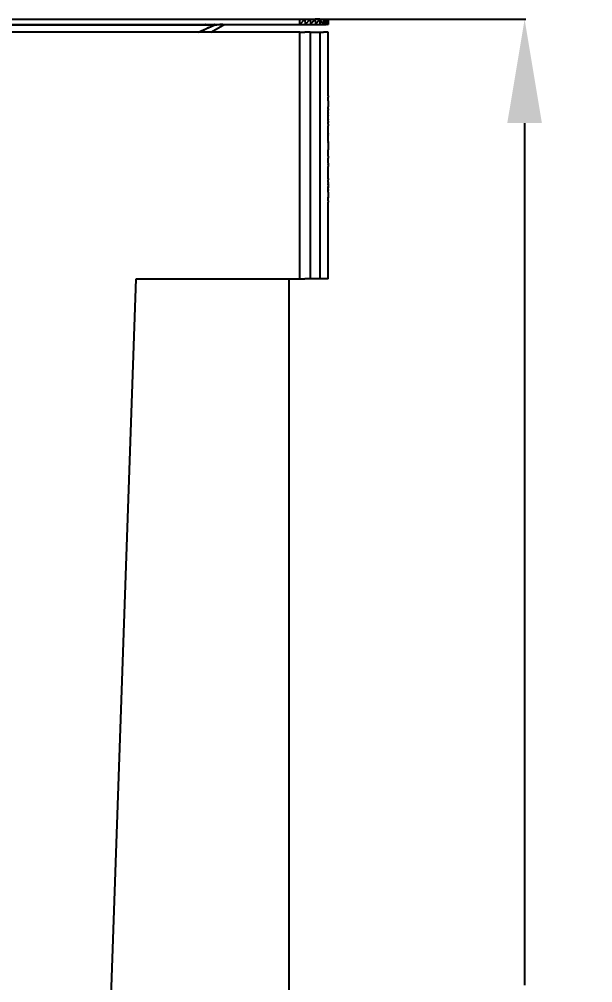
# Model space of a CAD drawing. Header units: millimetres. Extents: x 153 to 4750, y 92 to 3343.
# Drawn here: x 2793.8 to 3014.8, y 1547.3 to 1918.6 of the extents above; entities that cross this region are included whole.
import ezdxf

# ---------------------------------------------------------------- set-up
doc = ezdxf.new("R2010")
doc.units = ezdxf.units.MM
doc.header["$PDSIZE"] = -1
doc.layers.add('DIMS', color=1, linetype='Continuous')
doc.styles.get("Standard").update_dxf_attribs({"font": 'Gothic.ttf'})
doc.dimstyles.new('ISO-25', dxfattribs={"dimtxt": 2.5, "dimasz": 2.5, "dimexe": 1.25, "dimexo": 0.625, "dimtad": 1, "dimtxsty": 'Standard', "dimcen": 2.5, "dimadec": 0, "dimazin": 0, "dimtfac": 1, "dimtmove": 0, "dimatfit": 3, "dimfxl": 1, "dimarcsym": 0})

# ---------------------------------------------------------------- blocks, each defined once
blk = doc.blocks.new('*D13')
at = {"layer": 'Defpoints', "color": 0, "transparency": 16777216}
for p in [(2912.11, 1918.62), (2892.88, 1073.62), (2988.55, 1073.62)]:
    blk.add_point(p, dxfattribs=at)
at = {"layer": 'DIMS', "color": 0, "lineweight": -2, "transparency": 16777216}
for p, q in [((2912.61, 1918.62), (2989.05, 1918.62)), ((2988.55, 1878.62), (2988.55, 1546.34)), ((2988.55, 1113.62), (2988.55, 1446.07)), ((2893.38, 1073.62), (2989.05, 1073.62))]:
    blk.add_line(p, q, dxfattribs=at)
at = {"layer": 'DIMS', "color": 0, "transparency": 16777216}
for points in [[(2981.88, 1878.62), (2995.22, 1878.62), (2988.55, 1918.62)], [(2981.88, 1113.62), (2995.22, 1113.62), (2988.55, 1073.62)]]:
    blk.add_solid(points, dxfattribs=at)
at = {"layer": 'DIMS', "color": 0, "transparency": 16777216, "insert": (2988.55, 1496.21), "char_height": 40, "attachment_point": 5, "rotation": 90}
blk.add_mtext('845', dxfattribs=at)

msp = doc.modelspace()

# ---------------------------------------------------------------- linework, layer by layer
for p, q in [((2583.88, 1918.62), (2901.88, 1918.62)), ((2747.34, 1916.55), (2865.56, 1916.6)), ((2747.34, 1916.55), (2865.46, 1916.55)), ((2747.58, 1916.48), (2865.29, 1916.48)), ((2865.07, 1916.37), (2747.81, 1916.37)), ((2865.29, 1916.48), (2865.07, 1916.37)), ((2868.88, 1916.37), (2865.07, 1916.37)), ((2865.46, 1916.55), (2865.29, 1916.48)), ((2865.29, 1916.48), (2868.88, 1916.48)), ((2865.56, 1916.6), (2865.46, 1916.55)), ((2865.46, 1916.55), (2868.88, 1916.55)), ((2865.6, 1916.62), (2865.56, 1916.6)), ((2865.6, 1916.62), (2868.88, 1916.62)), ((2866.93, 1915.49), (2868.88, 1916.37)), ((2867.69, 1913.62), (2872.46, 1916.37)), ((2868.88, 1916.55), (2868.88, 1916.62)), ((2868.88, 1916.62), (2869.02, 1916.62)), ((2868.88, 1916.48), (2868.88, 1916.55)), ((2868.88, 1916.55), (2868.98, 1916.55)), ((2870, 1916.48), (2868.88, 1916.37)), ((2868.94, 1916.48), (2868.88, 1916.37)), ((2868.88, 1916.37), (2868.88, 1916.48)), ((2868.88, 1916.48), (2868.94, 1916.48)), ((2868.98, 1916.55), (2868.94, 1916.48)), ((2868.94, 1916.48), (2870, 1916.48)), ((2869.02, 1916.62), (2868.98, 1916.55)), ((2868.98, 1916.55), (2870, 1916.55)), ((2869.02, 1916.62), (2870, 1916.62)), ((2870, 1916.55), (2870, 1916.62)), ((2870, 1916.62), (2870.08, 1916.62)), ((2871.12, 1916.55), (2870, 1916.48)), ((2870, 1916.48), (2870.04, 1916.55)), ((2870, 1916.48), (2870, 1916.55)), ((2870, 1916.55), (2870.04, 1916.55)), ((2870.04, 1916.55), (2870.08, 1916.62)), ((2870.04, 1916.55), (2871.12, 1916.55)), ((2870.08, 1916.62), (2871.12, 1916.62)), ((2871.12, 1916.55), (2871.16, 1916.62)), ((2871.12, 1916.55), (2871.12, 1916.62)), ((2871.12, 1916.62), (2871.16, 1916.62)), ((2872.24, 1916.6), (2871.12, 1916.55)), ((2871.16, 1916.62), (2872.24, 1916.6)), ((2872.32, 1916.62), (2872.24, 1916.6)), ((2872.32, 1916.62), (2872.46, 1916.37)), ((2872.32, 1916.62), (2872.4, 1916.62)), ((2872.4, 1916.62), (2872.46, 1916.37)), ((2872.4, 1916.62), (2872.57, 1916.62)), ((2872.46, 1916.37), (2872.67, 1916.48)), ((2872.67, 1916.48), (2872.57, 1916.62)), ((2872.57, 1916.62), (2872.62, 1916.62)), ((2872.62, 1916.62), (2872.67, 1916.48)), ((2872.62, 1916.62), (2872.65, 1916.62)), ((2872.67, 1916.48), (2872.65, 1916.62)), ((2872.65, 1916.62), (2872.88, 1916.62)), ((2872.67, 1916.48), (2872.9, 1916.55)), ((2872.88, 1916.62), (2872.9, 1916.55)), ((2872.88, 1916.62), (2873.13, 1916.6)), ((2872.9, 1916.55), (2873.13, 1916.6)), ((2873.13, 1916.6), (2873.36, 1916.62)), ((2873.36, 1916.62), (2901.88, 1916.62)), ((2901.88, 1918.62), (2903.88, 1918.62)), ((2901.88, 1916.62), (2901.88, 1918.62)), ((2901.88, 1916.62), (2903.88, 1918.62)), ((2901.88, 1916.62), (2904.01, 1916.62)), ((2903.88, 1918.62), (2904.01, 1916.62)), ((2903.88, 1918.62), (2905.93, 1918.62)), ((2905.93, 1918.62), (2904.01, 1916.62)), ((2904.01, 1916.62), (2906.09, 1916.62)), ((2905.93, 1918.62), (2906.09, 1916.62)), ((2905.93, 1918.62), (2907.9, 1918.62)), ((2907.9, 1918.62), (2906.09, 1916.62)), ((2906.09, 1916.62), (2908.01, 1916.62)), ((2907.9, 1918.62), (2908.01, 1916.62)), ((2909.66, 1918.62), (2907.9, 1918.62)), ((2909.66, 1918.62), (2908.01, 1916.62)), ((2908.01, 1916.62), (2909.66, 1916.62)), ((2909.66, 1918.62), (2911.02, 1916.62)), ((2909.66, 1918.62), (2909.66, 1916.62)), ((2909.66, 1918.62), (2911.09, 1918.62)), ((2909.66, 1916.62), (2911.02, 1916.62)), ((2911.09, 1918.62), (2911.02, 1916.62)), ((2911.02, 1916.62), (2912.04, 1916.62)), ((2911.09, 1918.62), (2912.04, 1916.62)), ((2911.09, 1918.62), (2912.11, 1918.62)), ((2912.11, 1918.62), (2912.04, 1916.62)), ((2912.67, 1916.62), (2912.04, 1916.62)), ((2912.11, 1918.62), (2912.7, 1918.62)), ((2912.11, 1918.62), (2912.67, 1916.62)), ((2912.88, 1918.62), (2912.67, 1916.62)), ((2912.7, 1918.62), (2912.67, 1916.62)), ((2912.67, 1916.62), (2912.88, 1916.62)), ((2912.7, 1918.62), (2912.88, 1918.62)), ((2912.88, 1918.62), (2912.88, 1916.62)), ((2862.8, 1913.62), (2748.88, 1913.62)), ((2862.8, 1913.62), (2866.93, 1915.49)), ((2863.69, 1913.62), (2862.8, 1913.62)), ((2866.93, 1915.49), (2863.69, 1913.62)), ((2867.69, 1913.62), (2863.69, 1913.62)), ((2901.88, 1913.62), (2867.69, 1913.62)), ((2901.88, 1818.62), (2901.88, 1913.62)), ((2901.88, 1913.62), (2903.88, 1913.62)), ((2905.93, 1913.62), (2903.88, 1913.62)), ((2905.93, 1913.62), (2905.93, 1818.62)), ((2905.93, 1913.62), (2907.9, 1913.62)), ((2907.9, 1913.62), (2909.66, 1913.62)), ((2909.66, 1913.62), (2909.66, 1818.62)), ((2909.66, 1913.62), (2911.09, 1913.62)), ((2912.11, 1913.62), (2911.09, 1913.62)), ((2912.7, 1913.62), (2912.11, 1913.62)), ((2912.88, 1913.62), (2912.7, 1913.62)), ((2912.88, 1889.18), (2912.88, 1913.62)), ((2912.88, 1889.15), (2912.88, 1889.18)), ((2912.88, 1889.12), (2912.88, 1889.18)), ((2912.88, 1889.12), (2912.88, 1889.15)), ((2912.88, 1889.08), (2912.88, 1889.15)), ((2912.88, 1889.08), (2912.88, 1889.12)), ((2912.88, 1889.08), (2912.88, 1888.61)), ((2912.88, 1888.58), (2912.88, 1888.61)), ((2912.88, 1888.55), (2912.88, 1888.61)), ((2912.88, 1888.55), (2912.88, 1888.58)), ((2912.88, 1888.52), (2912.88, 1888.58)), ((2912.88, 1888.52), (2912.88, 1888.55)), ((2912.88, 1888.48), (2912.88, 1888.55)), ((2912.88, 1888.48), (2912.88, 1888.52)), ((2912.88, 1888.46), (2912.88, 1888.52)), ((2912.88, 1888.46), (2912.88, 1888.48)), ((2912.88, 1888.4), (2912.88, 1888.46)), ((2912.88, 1888.36), (2912.88, 1888.4)), ((2912.88, 1888.33), (2912.88, 1888.4)), ((2912.88, 1888.33), (2912.88, 1888.36)), ((2912.88, 1888.29), (2912.88, 1888.36)), ((2912.88, 1888.29), (2912.88, 1888.33)), ((2912.88, 1887.75), (2912.88, 1888.29)), ((2912.88, 1887.71), (2912.88, 1887.75)), ((2912.88, 1887.68), (2912.88, 1887.75)), ((2912.88, 1887.68), (2912.88, 1887.71)), ((2912.88, 1887.65), (2912.88, 1887.71)), ((2912.88, 1887.65), (2912.88, 1887.68)), ((2912.88, 1887.62), (2912.88, 1887.68)), ((2912.88, 1887.62), (2912.88, 1887.65)), ((2912.88, 1887.52), (2912.88, 1887.62)), ((2912.88, 1887.49), (2912.88, 1887.52)), ((2912.88, 1887.45), (2912.88, 1887.52)), ((2912.88, 1887.45), (2912.88, 1887.49)), ((2912.88, 1887.42), (2912.88, 1887.49)), ((2912.88, 1887.42), (2912.88, 1887.45)), ((2912.88, 1887.38), (2912.88, 1887.45)), ((2912.88, 1887.38), (2912.88, 1887.42)), ((2912.88, 1887.34), (2912.88, 1887.42)), ((2912.88, 1887.34), (2912.88, 1887.38)), ((2912.88, 1887.31), (2912.88, 1887.38)), ((2912.88, 1887.31), (2912.88, 1887.34)), ((2912.88, 1887.27), (2912.88, 1887.31)), ((2912.88, 1887.23), (2912.88, 1887.31)), ((2912.88, 1887.23), (2912.88, 1887.27)), ((2912.88, 1887.19), (2912.88, 1887.27)), ((2912.88, 1887.19), (2912.88, 1887.23)), ((2912.88, 1887.19), (2912.88, 1884.92)), ((2912.88, 1884.86), (2912.88, 1884.92)), ((2912.88, 1884.89), (2912.88, 1884.92)), ((2912.88, 1884.83), (2912.88, 1884.89)), ((2912.88, 1884.86), (2912.88, 1884.89)), ((2912.88, 1884.8), (2912.88, 1884.86)), ((2912.88, 1884.83), (2912.88, 1884.86)), ((2912.88, 1884.8), (2912.88, 1884.83)), ((2912.88, 1884.13), (2912.88, 1884.8)), ((2912.88, 1884.07), (2912.88, 1884.13)), ((2912.88, 1884.09), (2912.88, 1884.13)), ((2912.88, 1884.07), (2912.88, 1884.09)), ((2912.88, 1884.04), (2912.88, 1884.09)), ((2912.88, 1884), (2912.88, 1884.07)), ((2912.88, 1884.04), (2912.88, 1884.07)), ((2912.88, 1884), (2912.88, 1884.04)), ((2912.88, 1884.04), (2912.88, 1883.94)), ((2912.88, 1883.94), (2912.88, 1884)), ((2912.88, 1883.94), (2912.88, 1883.75)), ((2912.88, 1883.68), (2912.88, 1883.75)), ((2912.88, 1883.75), (2912.88, 1883.64)), ((2912.88, 1883.62), (2912.88, 1883.68)), ((2912.88, 1883.64), (2912.88, 1883.68)), ((2912.88, 1883.62), (2912.88, 1883.64)), ((2912.88, 1883.59), (2912.88, 1883.64)), ((2912.88, 1883.55), (2912.88, 1883.62)), ((2912.88, 1883.59), (2912.88, 1883.62)), ((2912.88, 1883.55), (2912.88, 1883.59)), ((2912.88, 1883.52), (2912.88, 1883.59)), ((2912.88, 1883.48), (2912.88, 1883.55)), ((2912.88, 1883.52), (2912.88, 1883.55)), ((2912.88, 1883.48), (2912.88, 1883.52)), ((2912.88, 1883.45), (2912.88, 1883.52)), ((2912.88, 1883.42), (2912.88, 1883.48)), ((2912.88, 1883.45), (2912.88, 1883.48)), ((2912.88, 1883.42), (2912.88, 1883.45)), ((2912.88, 1883.35), (2912.88, 1883.42)), ((2912.88, 1883.28), (2912.88, 1883.35)), ((2912.88, 1883.31), (2912.88, 1883.35)), ((2912.88, 1883.28), (2912.88, 1883.31)), ((2912.88, 1883.25), (2912.88, 1883.31)), ((2912.88, 1883.22), (2912.88, 1883.28)), ((2912.88, 1883.25), (2912.88, 1883.28)), ((2912.88, 1883.22), (2912.88, 1883.25)), ((2912.88, 1882.87), (2912.88, 1883.22)), ((2912.88, 1882.8), (2912.88, 1882.87)), ((2912.88, 1882.84), (2912.88, 1882.87)), ((2912.88, 1882.8), (2912.88, 1882.84)), ((2912.88, 1882.76), (2912.88, 1882.84)), ((2912.88, 1882.73), (2912.88, 1882.8)), ((2912.88, 1882.76), (2912.88, 1882.8)), ((2912.88, 1882.73), (2912.88, 1882.76)), ((2912.88, 1882.7), (2912.88, 1882.76)), ((2912.88, 1882.66), (2912.88, 1882.73)), ((2912.88, 1882.7), (2912.88, 1882.73)), ((2912.88, 1882.66), (2912.88, 1882.7)), ((2912.88, 1882.64), (2912.88, 1882.7)), ((2912.88, 1882.59), (2912.88, 1882.66)), ((2912.88, 1882.64), (2912.88, 1882.66)), ((2912.88, 1882.59), (2912.88, 1882.64)), ((2912.88, 1882.59), (2912.88, 1882.45)), ((2912.88, 1882.38), (2912.88, 1882.45)), ((2912.88, 1882.41), (2912.88, 1882.45)), ((2912.88, 1882.38), (2912.88, 1882.41)), ((2912.88, 1882.34), (2912.88, 1882.41)), ((2912.88, 1882.31), (2912.88, 1882.38)), ((2912.88, 1882.34), (2912.88, 1882.38)), ((2912.88, 1882.31), (2912.88, 1882.34)), ((2912.88, 1882.27), (2912.88, 1882.34)), ((2912.88, 1882.24), (2912.88, 1882.31)), ((2912.88, 1882.27), (2912.88, 1882.31)), ((2912.88, 1882.21), (2912.88, 1882.27)), ((2912.88, 1882.24), (2912.88, 1882.27)), ((2912.88, 1882.17), (2912.88, 1882.24)), ((2912.88, 1882.21), (2912.88, 1882.24)), ((2912.88, 1882.17), (2912.88, 1882.21)), ((2912.88, 1882.09), (2912.88, 1882.17)), ((2912.88, 1882.02), (2912.88, 1882.09)), ((2912.88, 1882.06), (2912.88, 1882.09)), ((2912.88, 1882.02), (2912.88, 1882.06)), ((2912.88, 1881.98), (2912.88, 1882.06)), ((2912.88, 1881.95), (2912.88, 1882.02)), ((2912.88, 1881.98), (2912.88, 1882.02)), ((2912.88, 1881.95), (2912.88, 1881.98)), ((2912.88, 1881.88), (2912.88, 1881.95)), ((2912.88, 1881.91), (2912.88, 1881.95)), ((2912.88, 1881.88), (2912.88, 1881.91)), ((2912.88, 1881.85), (2912.88, 1881.91)), ((2912.88, 1881.8), (2912.88, 1881.88)), ((2912.88, 1881.85), (2912.88, 1881.88)), ((2912.88, 1881.8), (2912.88, 1881.85)), ((2912.88, 1881.73), (2912.88, 1881.8)), ((2912.88, 1881.65), (2912.88, 1881.73)), ((2912.88, 1881.68), (2912.88, 1881.73)), ((2912.88, 1881.65), (2912.88, 1881.68)), ((2912.88, 1881.68), (2912.88, 1881.58)), ((2912.88, 1881.58), (2912.88, 1881.65)), ((2912.88, 1881.09), (2912.88, 1881.58)), ((2912.88, 1881.04), (2912.88, 1881.09)), ((2912.88, 1881.02), (2912.88, 1881.09)), ((2912.88, 1880.97), (2912.88, 1881.04)), ((2912.88, 1881.02), (2912.88, 1881.04)), ((2912.88, 1880.97), (2912.88, 1881.02)), ((2912.88, 1880.94), (2912.88, 1881.02)), ((2912.88, 1880.94), (2912.88, 1880.97)), ((2912.88, 1880.58), (2912.88, 1880.94)), ((2912.88, 1880.54), (2912.88, 1880.58)), ((2912.88, 1880.51), (2912.88, 1880.58)), ((2912.88, 1880.51), (2912.88, 1880.54)), ((2912.88, 1880.47), (2912.88, 1880.54)), ((2912.88, 1880.47), (2912.88, 1880.51)), ((2912.88, 1880.43), (2912.88, 1880.47)), ((2912.88, 1880.4), (2912.88, 1880.47)), ((2912.88, 1880.4), (2912.88, 1880.43)), ((2912.88, 1880.35), (2912.88, 1880.43)), ((2912.88, 1880.35), (2912.88, 1880.4)), ((2912.88, 1880.32), (2912.88, 1880.35)), ((2912.88, 1880.29), (2912.88, 1880.35)), ((2912.88, 1880.29), (2912.88, 1880.32)), ((2912.88, 1880.25), (2912.88, 1880.32)), ((2912.88, 1880.25), (2912.88, 1880.29)), ((2912.88, 1880.14), (2912.88, 1880.25)), ((2912.88, 1880.11), (2912.88, 1880.14)), ((2912.88, 1880.06), (2912.88, 1880.14)), ((2912.88, 1880.03), (2912.88, 1880.11)), ((2912.88, 1880.06), (2912.88, 1880.11)), ((2912.88, 1880.03), (2912.88, 1880.06)), ((2912.88, 1880), (2912.88, 1880.06)), ((2912.88, 1880), (2912.88, 1880.03)), ((2912.88, 1880), (2912.88, 1879.9)), ((2912.88, 1879.9), (2912.88, 1879.82)), ((2912.88, 1879.78), (2912.88, 1879.9)), ((2912.88, 1879.78), (2912.88, 1879.82)), ((2912.88, 1879.74), (2912.88, 1879.82)), ((2912.88, 1879.71), (2912.88, 1879.78)), ((2912.88, 1879.74), (2912.88, 1879.78)), ((2912.88, 1879.71), (2912.88, 1879.74)), ((2912.88, 1879.67), (2912.88, 1879.74)), ((2912.88, 1879.67), (2912.88, 1879.71)), ((2912.88, 1879.61), (2912.88, 1879.67)), ((2912.88, 1879.55), (2912.88, 1879.61)), ((2912.88, 1879.58), (2912.88, 1879.61)), ((2912.88, 1879.55), (2912.88, 1879.58)), ((2912.88, 1879.45), (2912.88, 1879.58)), ((2912.88, 1879.49), (2912.88, 1879.55)), ((2912.88, 1879.45), (2912.88, 1879.49)), ((2912.88, 1879.42), (2912.88, 1879.49)), ((2912.88, 1879.39), (2912.88, 1879.45)), ((2912.88, 1879.42), (2912.88, 1879.45)), ((2912.88, 1879.39), (2912.88, 1879.42)), ((2912.88, 1879.39), (2912.88, 1879.06)), ((2912.88, 1879), (2912.88, 1879.06)), ((2912.88, 1879.03), (2912.88, 1879.06)), ((2912.88, 1879), (2912.88, 1879.03)), ((2912.88, 1878.96), (2912.88, 1879.03)), ((2912.88, 1878.96), (2912.88, 1879)), ((2912.88, 1878.94), (2912.88, 1879)), ((2912.88, 1878.89), (2912.88, 1878.96)), ((2912.88, 1878.94), (2912.88, 1878.96)), ((2912.88, 1878.89), (2912.88, 1878.94)), ((2912.88, 1878.83), (2912.88, 1878.89)), ((2912.88, 1878.86), (2912.88, 1878.89)), ((2912.88, 1878.83), (2912.88, 1878.86)), ((2912.88, 1878.73), (2912.88, 1878.86)), ((2912.88, 1878.83), (2912.88, 1878.73)), ((2912.88, 1878.39), (2912.88, 1878.73)), ((2912.88, 1878.36), (2912.88, 1878.39)), ((2912.88, 1878.32), (2912.88, 1878.39)), ((2912.88, 1878.32), (2912.88, 1878.36)), ((2912.88, 1878.36), (2912.88, 1878.26)), ((2912.88, 1878.26), (2912.88, 1878.32)), ((2912.88, 1878.22), (2912.88, 1878.26)), ((2912.88, 1878.2), (2912.88, 1878.26)), ((2912.88, 1878.16), (2912.88, 1878.22)), ((2912.88, 1878.2), (2912.88, 1878.22)), ((2912.88, 1878.16), (2912.88, 1878.2)), ((2912.88, 1878.16), (2912.88, 1877.61)), ((2912.88, 1877.54), (2912.88, 1877.61)), ((2912.88, 1877.58), (2912.88, 1877.61)), ((2912.88, 1877.54), (2912.88, 1877.58)), ((2912.88, 1877.5), (2912.88, 1877.58)), ((2912.88, 1877.5), (2912.88, 1877.54)), ((2912.88, 1877.22), (2912.88, 1877.5)), ((2912.88, 1877.19), (2912.88, 1877.22)), ((2912.88, 1877.16), (2912.88, 1877.22)), ((2912.88, 1877.16), (2912.88, 1877.19)), ((2912.88, 1877.13), (2912.88, 1877.19)), ((2912.88, 1877.09), (2912.88, 1877.16)), ((2912.88, 1877.13), (2912.88, 1877.16)), ((2912.88, 1877.09), (2912.88, 1877.13)), ((2912.88, 1877.02), (2912.88, 1877.13)), ((2912.88, 1877.02), (2912.88, 1877.09)), ((2912.88, 1876.95), (2912.88, 1877.02)), ((2912.88, 1876.99), (2912.88, 1877.02)), ((2912.88, 1876.95), (2912.88, 1876.99)), ((2912.88, 1876.89), (2912.88, 1876.99)), ((2912.88, 1876.89), (2912.88, 1876.95)), ((2912.88, 1876.7), (2912.88, 1876.89)), ((2912.88, 1876.64), (2912.88, 1876.7)), ((2912.88, 1876.67), (2912.88, 1876.7)), ((2912.88, 1876.6), (2912.88, 1876.67)), ((2912.88, 1876.64), (2912.88, 1876.67)), ((2912.88, 1876.6), (2912.88, 1876.64)), ((2912.88, 1876.56), (2912.88, 1876.6)), ((2912.88, 1876.49), (2912.88, 1876.56)), ((2912.88, 1876.47), (2912.88, 1876.56)), ((2912.88, 1876.43), (2912.88, 1876.49)), ((2912.88, 1876.47), (2912.88, 1876.49)), ((2912.88, 1876.43), (2912.88, 1876.47)), ((2912.88, 1875.49), (2912.88, 1876.43)), ((2912.88, 1875.42), (2912.88, 1875.49)), ((2912.88, 1875.39), (2912.88, 1875.49)), ((2912.88, 1875.39), (2912.88, 1875.42)), ((2912.88, 1875.29), (2912.88, 1875.42)), ((2912.88, 1875.31), (2912.88, 1875.39)), ((2912.88, 1875.24), (2912.88, 1875.31)), ((2912.88, 1875.29), (2912.88, 1875.31)), ((2912.88, 1875.24), (2912.88, 1875.29)), ((2912.88, 1875.17), (2912.88, 1875.24)), ((2912.88, 1875.09), (2912.88, 1875.17)), ((2912.88, 1875.12), (2912.88, 1875.17)), ((2912.88, 1875.06), (2912.88, 1875.12)), ((2912.88, 1875.09), (2912.88, 1875.12)), ((2912.88, 1875.02), (2912.88, 1875.09)), ((2912.88, 1875.06), (2912.88, 1875.09)), ((2912.88, 1875.02), (2912.88, 1875.06)), ((2912.88, 1874.95), (2912.88, 1875.02)), ((2912.88, 1874.88), (2912.88, 1874.95)), ((2912.88, 1874.91), (2912.88, 1874.95)), ((2912.88, 1874.88), (2912.88, 1874.91)), ((2912.88, 1874.85), (2912.88, 1874.91)), ((2912.88, 1874.81), (2912.88, 1874.88)), ((2912.88, 1874.85), (2912.88, 1874.88)), ((2912.88, 1874.81), (2912.88, 1874.85)), ((2912.88, 1874.74), (2912.88, 1874.81)), ((2912.88, 1874.78), (2912.88, 1874.81)), ((2912.88, 1874.74), (2912.88, 1874.78)), ((2912.88, 1874.71), (2912.88, 1874.78)), ((2912.88, 1874.67), (2912.88, 1874.74)), ((2912.88, 1874.71), (2912.88, 1874.74)), ((2912.88, 1874.67), (2912.88, 1874.71)), ((2912.88, 1874.71), (2912.88, 1874.6)), ((2912.88, 1874.6), (2912.88, 1874.67)), ((2912.88, 1874.15), (2912.88, 1874.6)), ((2912.88, 1874.09), (2912.88, 1874.15)), ((2912.88, 1874.12), (2912.88, 1874.15)), ((2912.88, 1874.09), (2912.88, 1874.12)), ((2912.88, 1874.06), (2912.88, 1874.12)), ((2912.88, 1874.03), (2912.88, 1874.09)), ((2912.88, 1874.03), (2912.88, 1874.06)), ((2912.88, 1874.06), (2912.88, 1873.96)), ((2912.88, 1873.96), (2912.88, 1874.03)), ((2912.88, 1873.91), (2912.88, 1873.96)), ((2912.88, 1873.85), (2912.88, 1873.91)), ((2912.88, 1873.88), (2912.88, 1873.91)), ((2912.88, 1873.82), (2912.88, 1873.88)), ((2912.88, 1873.85), (2912.88, 1873.88)), ((2912.88, 1873.79), (2912.88, 1873.85)), ((2912.88, 1873.82), (2912.88, 1873.85)), ((2912.88, 1873.79), (2912.88, 1873.82)), ((2912.88, 1873.29), (2912.88, 1873.79)), ((2912.88, 1873.22), (2912.88, 1873.29)), ((2912.88, 1873.25), (2912.88, 1873.29)), ((2912.88, 1873.18), (2912.88, 1873.25)), ((2912.88, 1873.22), (2912.88, 1873.25)), ((2912.88, 1873.18), (2912.88, 1873.22)), ((2912.88, 1871.73), (2912.88, 1873.18)), ((2912.88, 1871.7), (2912.88, 1871.73)), ((2912.88, 1871.66), (2912.88, 1871.73)), ((2912.88, 1871.66), (2912.88, 1871.7)), ((2912.88, 1871.63), (2912.88, 1871.7)), ((2912.88, 1871.63), (2912.88, 1871.66)), ((2912.88, 1871.59), (2912.88, 1871.66)), ((2912.88, 1871.59), (2912.88, 1871.63)), ((2912.88, 1871.56), (2912.88, 1871.59)), ((2912.88, 1871.53), (2912.88, 1871.59)), ((2912.88, 1871.53), (2912.88, 1871.56)), ((2912.88, 1871.49), (2912.88, 1871.56)), ((2912.88, 1871.49), (2912.88, 1871.53)), ((2912.88, 1871.49), (2912.88, 1871.31)), ((2912.88, 1871.28), (2912.88, 1871.31)), ((2912.88, 1871.25), (2912.88, 1871.31)), ((2912.88, 1871.25), (2912.88, 1871.28)), ((2912.88, 1871.22), (2912.88, 1871.28)), ((2912.88, 1871.22), (2912.88, 1871.25)), ((2912.88, 1871.17), (2912.88, 1871.22)), ((2912.88, 1871.14), (2912.88, 1871.17)), ((2912.88, 1871.11), (2912.88, 1871.17)), ((2912.88, 1871.11), (2912.88, 1871.14)), ((2912.88, 1871.09), (2912.88, 1871.14)), ((2912.88, 1871.09), (2912.88, 1871.11)), ((2912.88, 1871.09), (2912.88, 1870.89)), ((2912.88, 1870.86), (2912.88, 1870.89)), ((2912.88, 1870.84), (2912.88, 1870.89)), ((2912.88, 1870.84), (2912.88, 1870.86)), ((2912.88, 1870.81), (2912.88, 1870.86)), ((2912.88, 1870.81), (2912.88, 1870.84)), ((2912.88, 1870.81), (2912.88, 1868.27)), ((2912.88, 1868.23), (2912.88, 1868.27)), ((2912.88, 1868.19), (2912.88, 1868.27)), ((2912.88, 1868.19), (2912.88, 1868.23)), ((2912.88, 1868.16), (2912.88, 1868.23)), ((2912.88, 1868.16), (2912.88, 1868.19)), ((2912.88, 1868.12), (2912.88, 1868.16)), ((2912.88, 1868.09), (2912.88, 1868.16)), ((2912.88, 1868.09), (2912.88, 1868.12)), ((2912.88, 1868.06), (2912.88, 1868.12)), ((2912.88, 1868.06), (2912.88, 1868.09)), ((2912.88, 1868.03), (2912.88, 1868.09)), ((2912.88, 1868.03), (2912.88, 1868.06)), ((2912.88, 1866.29), (2912.88, 1868.03)), ((2912.88, 1866.22), (2912.88, 1866.29)), ((2912.88, 1866.25), (2912.88, 1866.29)), ((2912.88, 1866.22), (2912.88, 1866.25)), ((2912.88, 1866.18), (2912.88, 1866.25)), ((2912.88, 1866.18), (2912.88, 1866.22)), ((2912.88, 1866.15), (2912.88, 1866.18)), ((2912.88, 1866.09), (2912.88, 1866.18)), ((2912.88, 1866.02), (2912.88, 1866.09)), ((2912.88, 1866.04), (2912.88, 1866.09)), ((2912.88, 1866.02), (2912.88, 1866.04)), ((2912.88, 1865.99), (2912.88, 1866.04)), ((2912.88, 1865.94), (2912.88, 1866.02)), ((2912.88, 1865.99), (2912.88, 1866.02)), ((2912.88, 1865.94), (2912.88, 1865.99)), ((2912.88, 1865.92), (2912.88, 1865.99)), ((2912.88, 1865.87), (2912.88, 1865.94)), ((2912.88, 1865.92), (2912.88, 1865.94)), ((2912.88, 1865.87), (2912.88, 1865.92)), ((2912.88, 1865.87), (2912.88, 1865.09)), ((2912.88, 1865.01), (2912.88, 1865.09)), ((2912.88, 1865.04), (2912.88, 1865.09)), ((2912.88, 1865.01), (2912.88, 1865.04)), ((2912.88, 1864.99), (2912.88, 1865.04)), ((2912.88, 1864.99), (2912.88, 1865.01)), ((2912.88, 1863.6), (2912.88, 1864.99)), ((2912.88, 1863.52), (2912.88, 1863.6)), ((2912.88, 1863.57), (2912.88, 1863.6)), ((2912.88, 1863.52), (2912.88, 1863.57)), ((2912.88, 1863.5), (2912.88, 1863.57)), ((2912.88, 1863.5), (2912.88, 1863.52)), ((2912.88, 1863.46), (2912.88, 1863.52)), ((2912.88, 1863.46), (2912.88, 1863.5)), ((2912.88, 1863.31), (2912.88, 1863.46)), ((2912.88, 1863.28), (2912.88, 1863.31)), ((2912.88, 1863.26), (2912.88, 1863.31)), ((2912.88, 1863.26), (2912.88, 1863.28)), ((2912.88, 1863.23), (2912.88, 1863.28)), ((2912.88, 1863.23), (2912.88, 1863.26)), ((2912.88, 1863.17), (2912.88, 1863.26)), ((2912.88, 1863.17), (2912.88, 1863.23)), ((2912.88, 1863.17), (2912.88, 1862.82)), ((2912.88, 1862.75), (2912.88, 1862.82)), ((2912.88, 1862.77), (2912.88, 1862.82)), ((2912.88, 1862.75), (2912.88, 1862.77)), ((2912.88, 1862.68), (2912.88, 1862.77)), ((2912.88, 1862.68), (2912.88, 1862.75)), ((2912.88, 1862.68), (2912.88, 1861.86)), ((2912.88, 1861.8), (2912.88, 1861.86)), ((2912.88, 1861.83), (2912.88, 1861.86)), ((2912.88, 1861.77), (2912.88, 1861.83)), ((2912.88, 1861.8), (2912.88, 1861.83)), ((2912.88, 1861.77), (2912.88, 1861.8)), ((2912.88, 1861.59), (2912.88, 1861.77)), ((2912.88, 1861.52), (2912.88, 1861.59)), ((2912.88, 1861.55), (2912.88, 1861.59)), ((2912.88, 1861.52), (2912.88, 1861.55)), ((2912.88, 1861.49), (2912.88, 1861.55)), ((2912.88, 1861.49), (2912.88, 1861.52)), ((2912.88, 1859.52), (2912.88, 1861.49)), ((2912.88, 1859.45), (2912.88, 1859.52)), ((2912.88, 1859.48), (2912.88, 1859.52)), ((2912.88, 1859.45), (2912.88, 1859.48)), ((2912.88, 1859.41), (2912.88, 1859.48)), ((2912.88, 1859.41), (2912.88, 1859.45)), ((2912.88, 1858.68), (2912.88, 1859.41)), ((2912.88, 1858.63), (2912.88, 1858.68)), ((2912.88, 1858.61), (2912.88, 1858.68)), ((2912.88, 1858.56), (2912.88, 1858.63)), ((2912.88, 1858.61), (2912.88, 1858.63)), ((2912.88, 1858.56), (2912.88, 1858.61)), ((2912.88, 1857.24), (2912.88, 1858.56)), ((2912.88, 1857.16), (2912.88, 1857.24)), ((2912.88, 1857.2), (2912.88, 1857.24)), ((2912.88, 1857.16), (2912.88, 1857.2)), ((2912.88, 1857.2), (2912.88, 1857.1)), ((2912.88, 1857.1), (2912.88, 1857.16)), ((2912.88, 1857.1), (2912.88, 1856.79)), ((2912.88, 1856.73), (2912.88, 1856.79)), ((2912.88, 1856.76), (2912.88, 1856.79)), ((2912.88, 1856.69), (2912.88, 1856.76)), ((2912.88, 1856.73), (2912.88, 1856.76)), ((2912.88, 1856.69), (2912.88, 1856.73)), ((2912.88, 1856.02), (2912.88, 1856.69)), ((2912.88, 1855.95), (2912.88, 1856.02)), ((2912.88, 1856.02), (2912.88, 1855.92)), ((2912.88, 1855.92), (2912.88, 1855.95)), ((2912.88, 1855.83), (2912.88, 1855.95)), ((2912.88, 1855.86), (2912.88, 1855.92)), ((2912.88, 1855.83), (2912.88, 1855.86)), ((2912.88, 1855.73), (2912.88, 1855.86)), ((2912.88, 1855.77), (2912.88, 1855.83)), ((2912.88, 1855.69), (2912.88, 1855.77)), ((2912.88, 1855.73), (2912.88, 1855.77)), ((2912.88, 1855.69), (2912.88, 1855.73)), ((2912.88, 1855.69), (2912.88, 1855.32)), ((2912.88, 1855.25), (2912.88, 1855.32)), ((2912.88, 1855.22), (2912.88, 1855.32)), ((2912.88, 1855.18), (2912.88, 1855.25)), ((2912.88, 1855.22), (2912.88, 1855.25)), ((2912.88, 1855.18), (2912.88, 1855.22)), ((2912.88, 1855.1), (2912.88, 1855.18)), ((2912.88, 1855.03), (2912.88, 1855.1)), ((2912.88, 1855.06), (2912.88, 1855.1)), ((2912.88, 1855.03), (2912.88, 1855.06)), ((2912.88, 1855.06), (2912.88, 1854.96)), ((2912.88, 1854.96), (2912.88, 1855.03)), ((2912.88, 1854.89), (2912.88, 1854.96)), ((2912.88, 1854.96), (2912.88, 1854.86)), ((2912.88, 1854.82), (2912.88, 1854.89)), ((2912.88, 1854.86), (2912.88, 1854.89)), ((2912.88, 1854.82), (2912.88, 1854.86)), ((2912.88, 1854.82), (2912.88, 1854.19)), ((2912.88, 1854.12), (2912.88, 1854.19)), ((2912.88, 1854.16), (2912.88, 1854.19)), ((2912.88, 1854.09), (2912.88, 1854.16)), ((2912.88, 1854.12), (2912.88, 1854.16)), ((2912.88, 1854.05), (2912.88, 1854.12)), ((2912.88, 1854.09), (2912.88, 1854.12)), ((2912.88, 1854.05), (2912.88, 1854.09)), ((2912.88, 1853.98), (2912.88, 1854.05)), ((2912.88, 1854.01), (2912.88, 1854.05)), ((2912.88, 1853.98), (2912.88, 1854.01)), ((2912.88, 1854.01), (2912.88, 1853.92)), ((2912.88, 1853.92), (2912.88, 1853.98)), ((2912.88, 1853.85), (2912.88, 1853.92)), ((2912.88, 1853.78), (2912.88, 1853.85)), ((2912.88, 1853.75), (2912.88, 1853.85)), ((2912.88, 1853.72), (2912.88, 1853.78)), ((2912.88, 1853.75), (2912.88, 1853.78)), ((2912.88, 1853.72), (2912.88, 1853.75)), ((2912.88, 1853.75), (2912.88, 1853.65)), ((2912.88, 1853.65), (2912.88, 1853.72)), ((2912.88, 1853.52), (2912.88, 1853.65)), ((2912.88, 1853.46), (2912.88, 1853.52)), ((2912.88, 1853.43), (2912.88, 1853.52)), ((2912.88, 1853.39), (2912.88, 1853.46)), ((2912.88, 1853.43), (2912.88, 1853.46)), ((2912.88, 1853.39), (2912.88, 1853.43)), ((2912.88, 1853.33), (2912.88, 1853.39)), ((2912.88, 1853.26), (2912.88, 1853.33)), ((2912.88, 1853.23), (2912.88, 1853.33)), ((2912.88, 1853.2), (2912.88, 1853.26)), ((2912.88, 1853.23), (2912.88, 1853.26)), ((2912.88, 1853.17), (2912.88, 1853.23)), ((2912.88, 1853.14), (2912.88, 1853.2)), ((2912.88, 1853.17), (2912.88, 1853.2)), ((2912.88, 1853.1), (2912.88, 1853.17)), ((2912.88, 1853.14), (2912.88, 1853.17)), ((2912.88, 1853.07), (2912.88, 1853.14)), ((2912.88, 1853.07), (2912.88, 1853.1)), ((2912.88, 1853.1), (2912.88, 1853.01)), ((2912.88, 1853.01), (2912.88, 1853.07)), ((2912.88, 1852.95), (2912.88, 1853.01)), ((2912.88, 1852.89), (2912.88, 1852.95)), ((2912.88, 1852.86), (2912.88, 1852.95)), ((2912.88, 1852.83), (2912.88, 1852.89)), ((2912.88, 1852.86), (2912.88, 1852.89)), ((2912.88, 1852.83), (2912.88, 1852.86)), ((2912.88, 1852.76), (2912.88, 1852.86)), ((2912.88, 1852.76), (2912.88, 1852.83)), ((2912.88, 1852.7), (2912.88, 1852.76)), ((2912.88, 1852.64), (2912.88, 1852.7)), ((2912.88, 1852.67), (2912.88, 1852.7)), ((2912.88, 1852.64), (2912.88, 1852.67)), ((2912.88, 1852.67), (2912.88, 1852.58)), ((2912.88, 1852.58), (2912.88, 1852.64)), ((2912.88, 1852.58), (2912.88, 1852.46)), ((2912.88, 1852.41), (2912.88, 1852.46)), ((2912.88, 1852.38), (2912.88, 1852.46)), ((2912.88, 1852.35), (2912.88, 1852.41)), ((2912.88, 1852.38), (2912.88, 1852.41)), ((2912.88, 1852.32), (2912.88, 1852.38)), ((2912.88, 1852.35), (2912.88, 1852.38)), ((2912.88, 1852.29), (2912.88, 1852.35)), ((2912.88, 1852.32), (2912.88, 1852.35)), ((2912.88, 1852.29), (2912.88, 1852.32)), ((2912.88, 1852.26), (2912.88, 1852.32)), ((2912.88, 1852.12), (2912.88, 1852.29)), ((2912.88, 1852.06), (2912.88, 1852.12)), ((2912.88, 1852.03), (2912.88, 1852.12)), ((2912.88, 1852), (2912.88, 1852.06)), ((2912.88, 1852.03), (2912.88, 1852.06)), ((2912.88, 1852), (2912.88, 1852.03)), ((2912.88, 1852), (2912.88, 1850.06)), ((2912.88, 1850.02), (2912.88, 1850.06)), ((2912.88, 1849.98), (2912.88, 1850.06)), ((2912.88, 1849.98), (2912.88, 1850.02)), ((2912.88, 1849.94), (2912.88, 1850.02)), ((2912.88, 1849.94), (2912.88, 1849.98)), ((2912.88, 1849.91), (2912.88, 1849.98)), ((2912.88, 1849.91), (2912.88, 1849.94)), ((2912.88, 1849.87), (2912.88, 1849.94)), ((2912.88, 1849.87), (2912.88, 1849.91)), ((2912.88, 1849.87), (2912.88, 1849.76)), ((2912.88, 1849.73), (2912.88, 1849.76)), ((2912.88, 1849.7), (2912.88, 1849.76)), ((2912.88, 1849.7), (2912.88, 1849.73)), ((2912.88, 1849.66), (2912.88, 1849.73)), ((2912.88, 1849.66), (2912.88, 1849.7)), ((2912.88, 1849.63), (2912.88, 1849.7)), ((2912.88, 1849.63), (2912.88, 1849.66)), ((2912.88, 1849.6), (2912.88, 1849.66)), ((2912.88, 1849.6), (2912.88, 1849.63)), ((2912.88, 1849.56), (2912.88, 1849.63)), ((2912.88, 1849.56), (2912.88, 1849.6)), ((2912.88, 1849.53), (2912.88, 1849.6)), ((2912.88, 1849.53), (2912.88, 1849.56)), ((2912.88, 1849.5), (2912.88, 1849.56)), ((2912.88, 1849.5), (2912.88, 1849.53)), ((2912.88, 1849.47), (2912.88, 1849.5)), ((2912.88, 1849.44), (2912.88, 1849.5)), ((2912.88, 1849.44), (2912.88, 1849.47)), ((2912.88, 1849.41), (2912.88, 1849.47)), ((2912.88, 1849.41), (2912.88, 1849.44)), ((2912.88, 1849.38), (2912.88, 1849.44)), ((2912.88, 1849.38), (2912.88, 1849.41)), ((2912.88, 1849.35), (2912.88, 1849.41)), ((2912.88, 1849.35), (2912.88, 1849.38)), ((2912.88, 1849.33), (2912.88, 1849.38)), ((2912.88, 1849.33), (2912.88, 1849.35)), ((2912.88, 1849.3), (2912.88, 1849.33)), ((2912.88, 1849.27), (2912.88, 1849.33)), ((2912.88, 1849.27), (2912.88, 1849.3)), ((2912.88, 1849.25), (2912.88, 1849.3)), ((2912.88, 1849.25), (2912.88, 1849.27)), ((2912.88, 1849.22), (2912.88, 1849.27)), ((2912.88, 1849.22), (2912.88, 1849.25)), ((2912.88, 1848.95), (2912.88, 1849.22)), ((2912.88, 1848.91), (2912.88, 1848.95)), ((2912.88, 1848.88), (2912.88, 1848.95)), ((2912.88, 1848.88), (2912.88, 1848.91)), ((2912.88, 1848.84), (2912.88, 1848.91)), ((2912.88, 1848.84), (2912.88, 1848.88)), ((2912.88, 1848.81), (2912.88, 1848.88)), ((2912.88, 1848.81), (2912.88, 1848.84)), ((2912.88, 1848.78), (2912.88, 1848.84)), ((2912.88, 1848.78), (2912.88, 1848.81)), ((2912.88, 1848.72), (2912.88, 1848.78)), ((2912.88, 1848.69), (2912.88, 1848.72)), ((2912.88, 1848.66), (2912.88, 1848.72)), ((2912.88, 1848.66), (2912.88, 1848.69)), ((2912.88, 1848.64), (2912.88, 1848.69)), ((2912.88, 1848.64), (2912.88, 1848.66)), ((2912.88, 1848.61), (2912.88, 1848.66)), ((2912.88, 1848.61), (2912.88, 1848.64)), ((2912.88, 1848.61), (2912.88, 1848.15)), ((2912.88, 1848.12), (2912.88, 1848.15)), ((2912.88, 1848.08), (2912.88, 1848.15)), ((2912.88, 1848.08), (2912.88, 1848.12)), ((2912.88, 1848.05), (2912.88, 1848.12)), ((2912.88, 1848.05), (2912.88, 1848.08)), ((2912.88, 1848.03), (2912.88, 1848.08)), ((2912.88, 1848.03), (2912.88, 1848.05)), ((2912.88, 1818.62), (2912.88, 1848.03)), ((2816.48, 1176.62), (2838.9, 1818.62)), ((2838.9, 1818.62), (2887.88, 1818.62)), ((2887.88, 1818.62), (2889.7, 1818.62)), ((2889.7, 1818.62), (2891.56, 1818.62)), ((2891.56, 1818.62), (2893.35, 1818.62)), ((2893.35, 1818.62), (2894.95, 1818.62)), ((2894.95, 1818.62), (2896.25, 1818.62)), ((2896.25, 1818.62), (2897.18, 1818.62)), ((2897.18, 1818.62), (2897.71, 1818.62)), ((2897.71, 1818.62), (2897.88, 1818.62)), ((2897.88, 1176.62), (2897.88, 1818.62)), ((2897.88, 1818.62), (2901.88, 1818.62)), ((2901.88, 1818.62), (2903.88, 1818.62)), ((2905.93, 1818.62), (2903.88, 1818.62)), ((2907.9, 1818.62), (2905.93, 1818.62)), ((2909.66, 1818.62), (2907.9, 1818.62)), ((2911.09, 1818.62), (2909.66, 1818.62)), ((2912.11, 1818.62), (2911.09, 1818.62)), ((2912.7, 1818.62), (2912.11, 1818.62)), ((2912.88, 1818.62), (2912.7, 1818.62))]:
    msp.add_line(p, q)

# ---------------------------------------------------------------- dimensions: what is measured, and where the dimension line sits
at = {"layer": 'DIMS'}
dim = msp.add_linear_dim(base=(2988.55, 1073.62), p1=(2912.11, 1918.62), p2=(2892.88, 1073.62), angle=270, dimstyle='ISO-25', override={"dimtxt": 40, "dimasz": 40, "dimexe": 0.5, "dimexo": 0.5, "dimgap": 6, "dimtad": 0, "dimtih": 1, "dimtoh": 1, "dimdec": 0, "dimzin": 0, "dimadec": 2, "dimtfac": 2, "dimtdec": 1, "dimtzin": 0}, dxfattribs=at)
dim.commit()
dim.dimension.update_dxf_attribs({"geometry": '*D13', "text_midpoint": (2988.55, 1496.21), "dimtype": 160, "text_rotation": 90})

doc.saveas('drawing.dxf')
